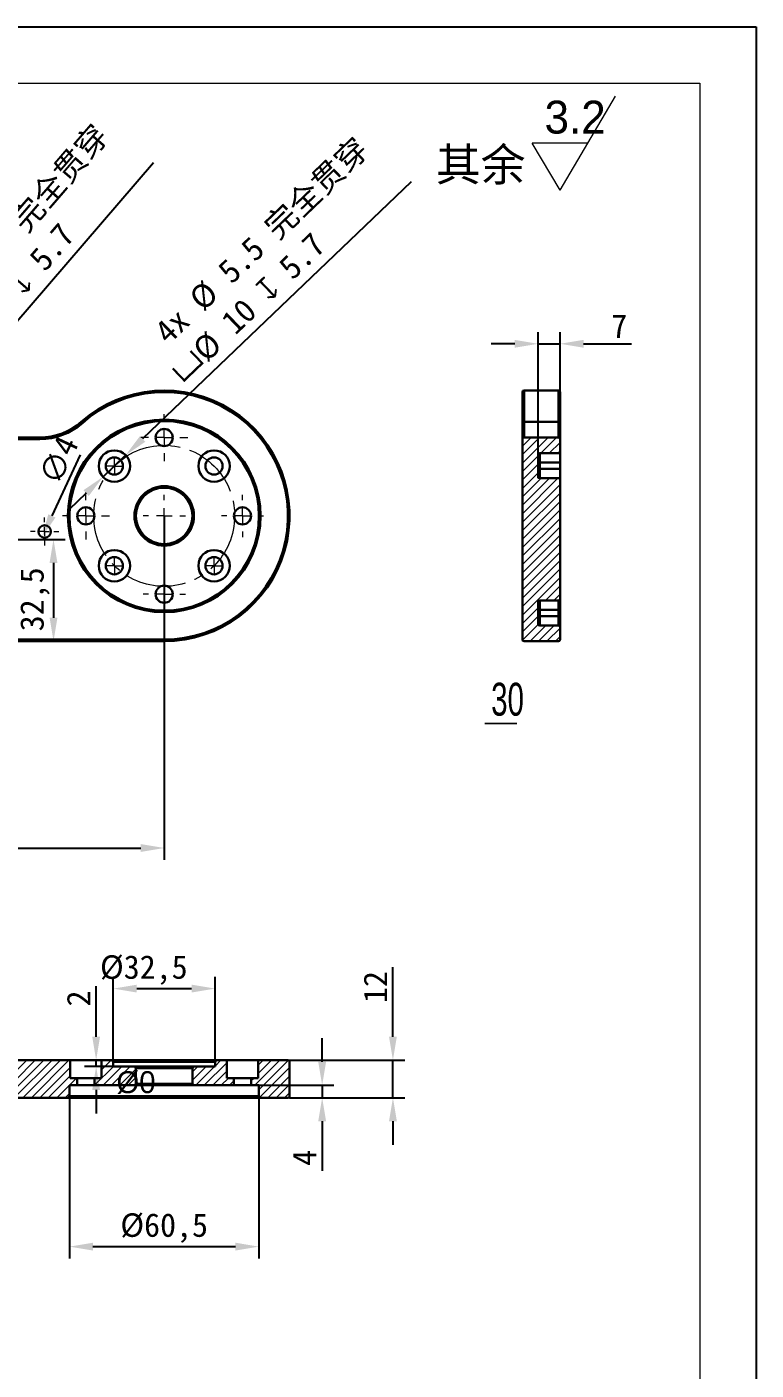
# Model space of a CAD drawing. Header units: millimetres. Extents: x 13 to 7248, y -1201 to 1478.
# Drawn here: x 5873.7 to 6106.5, y 482.3 to 911 of the extents above; entities that cross this region are included whole.
import ezdxf

# ---------------------------------------------------------------- set-up
doc = ezdxf.new("R2010")
doc.units = ezdxf.units.MM
doc.header["$LTSCALE"] = 5
doc.header["$PDSIZE"] = -1
doc.linetypes.add('CENTER2', pattern=[28.575, 19.05, -3.175, 3.175, -3.175])
doc.linetypes.add('SLD-实线', pattern=[0])
doc.layers.get('0').update_dxf_attribs({"lineweight": 30})
for name, color, linetype, lineweight in [('中心线层', 1, 'CENTER2', 13), ('剖面层', 2, 'Continuous', 15), ('粗实线', 7, 'SLD-实线', 15)]:
    doc.layers.add(name, color=color, linetype=linetype, lineweight=lineweight)
for name, color, linetype in [('图框', 7, 'SLD-实线'), ('文字层', 7, 'SLD-实线'), ('标注层', 96, 'SLD-实线')]:
    doc.layers.add(name, color=color, linetype=linetype)
doc.styles.add('SLDTEXTSTYLE0', font='')
doc.styles.add('SLDTEXTSTYLE3', font='', dxfattribs={"bigfont": 'bigfont'})
doc.styles.add('SLDTEXTSTYLE4', font='', dxfattribs={"width": 0.67})
doc.styles.get("Standard").update_dxf_attribs({"font": ''})
doc.styles.get('SLDTEXTSTYLE0').set_extended_font_data('汉仪长仿宋体')
doc.styles.get('SLDTEXTSTYLE3').set_extended_font_data('汉仪长仿宋体')
doc.styles.get('SLDTEXTSTYLE4').set_extended_font_data('汉仪长仿宋体')
doc.styles.get('Standard').set_extended_font_data('SimSun')
doc.dimstyles.new('SLDDIMSTYLE8', dxfattribs={"dimtxt": 7, "dimasz": 0, "dimexe": 0, "dimexo": 0.0625, "dimgap": 1.75, "dimtad": 0, "dimtih": 1, "dimtoh": 1, "dimdec": 0, "dimrnd": 1e-09, "dimzin": 0, "dimdsep": 46, "dimtxsty": 'SLDTEXTSTYLE3', "dimblk1": 'NONE', "dimblk2": 'NONE', "dimsah": 1, "dimcen": 0.09, "dimadec": 0, "dimazin": 0, "dimtfac": 1, "dimtdec": 0, "dimtofl": 0, "dimtmove": 0, "dimatfit": 3, "dimldrblk": 'NONE', "dimfxl": 0, "dimfrac": 2, "dimtolj": 1, "dimtzin": 0, "dimarcsym": 0})
doc.dimstyles.new('副本3-1', dxfattribs={"dimscale": 3, "dimtxt": 2.5, "dimasz": 2.5, "dimexe": 1.25, "dimexo": 0, "dimtad": 1, "dimtxsty": 'Standard', "dimcen": 2.5, "dimclrt": 256, "dimadec": 0, "dimazin": 0, "dimtfac": 1, "dimtmove": 0, "dimatfit": 3, "dimfxl": 0, "dimarcsym": 0})
pattern_1 = [(45, (5483.0774, 23.6117), (-1.3470384, 1.3470384), [])]

# ---------------------------------------------------------------- blocks, each defined once
blk = doc.blocks.new('SW_SFSYMBOL_0')
at = {"color": 0, "linetype": 'SLD-实线', "lineweight": 0}
for p, q in [((8.23, -25), (37.72, 25)), ((8.23, -25), (-6.52, 0)), ((22.98, 0), (-6.52, 0))]:
    blk.add_line(p, q, dxfattribs=at)
at = {"color": 0, "linetype": 'SLD-实线', "lineweight": 0, "insert": (0, 22.56), "char_height": 17.5, "attachment_point": 1, "style": 'SLDTEXTSTYLE3'}
blk.add_mtext('3.2', dxfattribs=at)
blk = doc.blocks.new('*D248')
at = {"layer": 'Defpoints', "color": 0}
for p in [(5661.52, 754.95), (5917.52, 754.95), (5917.52, 648.95)]:
    blk.add_point(p, dxfattribs=at)
at = {"layer": '标注层', "color": 0, "lineweight": -2}
for p, q in [((5661.52, 754.95), (5661.52, 645.2)), ((5917.52, 754.95), (5917.52, 645.2)), ((5669.02, 648.95), (5910.02, 648.95))]:
    blk.add_line(p, q, dxfattribs=at)
at = {"layer": '标注层', "color": 0}
for points in [[(5669.02, 650.2), (5669.02, 647.7), (5661.52, 648.95)], [(5910.02, 650.2), (5910.02, 647.7), (5917.52, 648.95)]]:
    blk.add_solid(points, dxfattribs=at)
at = {"layer": '标注层', "insert": (5792.97, 658.91), "char_height": 7.5, "attachment_point": 2}
blk.add_mtext('256%%P0.05', dxfattribs=at)
blk = doc.blocks.new('*D250')
at = {"layer": 'Defpoints', "color": 0}
for p in [(5905.22, 774.32), (5898, 767.4)]:
    blk.add_point(p, dxfattribs=at)
at = {"layer": '标注层', "color": 0, "lineweight": -2}
for p, q in [((5996.37, 861.57), (5910.64, 779.5)), ((5898, 767.4), (5905.22, 774.32)), ((5892.58, 762.21), (5887.16, 757.03))]:
    blk.add_line(p, q, dxfattribs=at)
at = {"layer": '标注层', "color": 0}
for points in [[(5909.78, 780.41), (5911.5, 778.6), (5905.22, 774.32)], [(5891.72, 763.12), (5893.45, 761.31), (5898, 767.4)]]:
    blk.add_solid(points, dxfattribs=at)
at = {"layer": '标注层', "insert": (5910.02, 811.21), "char_height": 7.5, "attachment_point": 1, "rotation": 43.7503}
blk.add_mtext(' 4x %%C 5.5 完全贯穿\\P{\\fGDT|b0|i0|c134|p2;v}%%C 10 {\\fGDT|b0|i0|c134|p2;x} 5.7', dxfattribs=at)
blk = doc.blocks.new('*D251')
at = {"layer": 'Defpoints', "color": 0}
for p in [(5835.29, 776.24), (5828.76, 768.66)]:
    blk.add_point(p, dxfattribs=at)
at = {"layer": '标注层', "color": 0, "lineweight": -2}
for p, q in [((5914.13, 867.66), (5840.18, 781.91)), ((5828.76, 768.66), (5835.29, 776.24)), ((5823.86, 762.98), (5818.96, 757.3))]:
    blk.add_line(p, q, dxfattribs=at)
at = {"layer": '标注层', "color": 0}
for points in [[(5839.24, 782.73), (5841.13, 781.1), (5835.29, 776.24)], [(5822.91, 763.8), (5824.8, 762.17), (5828.76, 768.66)]]:
    blk.add_solid(points, dxfattribs=at)
at = {"layer": '标注层', "insert": (5832.98, 809.29), "char_height": 7.5, "attachment_point": 1, "rotation": 49.2277}
blk.add_mtext(' 4x %%C 5.5 完全贯穿\\P{\\fGDT|b0|i0|c134|p2;v}%%C 10 {\\fGDT|b0|i0|c134|p2;x} 5.7', dxfattribs=at)
blk = doc.blocks.new('*D252')
at = {"layer": 'Defpoints', "color": 0}
for p in [(5857.52, 747.45), (5882.19, 714.95), (5917.52, 714.95)]:
    blk.add_point(p, dxfattribs=at)
at = {"layer": '标注层', "color": 0, "lineweight": -2}
for p, q in [((5857.52, 747.45), (5885.94, 747.45)), ((5882.19, 739.95), (5882.19, 722.45)), ((5917.52, 714.95), (5878.44, 714.95))]:
    blk.add_line(p, q, dxfattribs=at)
at = {"layer": '标注层', "color": 0}
for points in [[(5880.94, 739.95), (5883.44, 739.95), (5882.19, 747.45)], [(5880.94, 722.45), (5883.44, 722.45), (5882.19, 714.95)]]:
    blk.add_solid(points, dxfattribs=at)
at = {"layer": '标注层', "insert": (5871.56, 728.31), "char_height": 7.5, "attachment_point": 2, "rotation": 90}
blk.add_mtext('32,5', dxfattribs=at)
blk = doc.blocks.new('*D253')
at = {"layer": 'Defpoints', "color": 0}
for p in [(5880.19, 751.76), (5878.5, 748.14)]:
    blk.add_point(p, dxfattribs=at)
at = {"layer": '标注层', "color": 0, "lineweight": -2}
blk.add_line((5890.75, 774.4), (5881.67, 754.93), dxfattribs=at)
at = {"layer": '标注层', "color": 0}
blk.add_solid([(5880.54, 755.46), (5882.8, 754.41), (5878.5, 748.14)], dxfattribs=at)
at = {"layer": '标注层', "insert": (5877.14, 767.39), "char_height": 7.5, "attachment_point": 1, "rotation": 65.0015}
blk.add_mtext('∅4', dxfattribs=at)
blk = doc.blocks.new('SW_CENTERMARKSYMBOL_0')
at = {"color": 0, "linetype": 'SLD-实线', "lineweight": 0}
for p, q in [((0, 8.33), (0, 11.25)), ((-8.33, 0), (-11.25, 0)), ((0, 0), (-4.17, 0)), ((0, 0), (0, 4.17)), ((0, 0), (0, -4.17)), ((0, 0), (4.17, 0)), ((8.33, 0), (11.25, 0)), ((0, -8.33), (0, -11.25))]:
    blk.add_line(p, q, dxfattribs=at)
blk = doc.blocks.new('SW_CENTERMARKSYMBOL_2')
at = {"color": 0, "linetype": 'SLD-实线', "lineweight": 0}
for p, q in [((0, 8.33), (0, 11.25)), ((-8.33, 0), (-11.25, 0)), ((0, 0), (-4.17, 0)), ((0, 0), (0, 4.17)), ((0, 0), (0, -4.17)), ((0, 0), (4.17, 0)), ((8.33, 0), (11.25, 0)), ((0, -8.33), (0, -11.25))]:
    blk.add_line(p, q, dxfattribs=at)
blk = doc.blocks.new('SW_CENTERMARKSYMBOL_3')
at = {"color": 0, "linetype": 'SLD-实线', "lineweight": 0}
for p, q in [((0, 8.33), (0, 11.25)), ((-8.33, 0), (-11.25, 0)), ((0, 0), (-4.17, 0)), ((0, 0), (0, 4.17)), ((0, 0), (0, -4.17)), ((0, 0), (4.17, 0)), ((8.33, 0), (11.25, 0)), ((0, -8.33), (0, -11.25))]:
    blk.add_line(p, q, dxfattribs=at)
blk = doc.blocks.new('SW_CENTERMARKSYMBOL_4')
at = {"color": 0, "linetype": 'SLD-实线', "lineweight": 0}
for p, q in [((0, 8.33), (0, 12.5)), ((-8.33, 0), (-12.5, 0)), ((0, 0), (-4.17, 0)), ((0, 0), (0, 4.17)), ((0, 0), (0, -4.17)), ((0, 0), (4.17, 0)), ((8.33, 0), (12.5, 0)), ((0, -8.33), (0, -12.5))]:
    blk.add_line(p, q, dxfattribs=at)
blk = doc.blocks.new('SW_CENTERMARKSYMBOL_5')
at = {"color": 0, "linetype": 'SLD-实线', "lineweight": 0}
for p, q in [((0, 8.33), (0, 12.5)), ((-8.33, 0), (-12.5, 0)), ((0, 0), (-4.17, 0)), ((0, 0), (0, 4.17)), ((0, 0), (0, -4.17)), ((0, 0), (4.17, 0)), ((8.33, 0), (12.5, 0)), ((0, -8.33), (0, -12.5))]:
    blk.add_line(p, q, dxfattribs=at)
blk = doc.blocks.new('SW_CENTERMARKSYMBOL_11')
at = {"color": 0, "linetype": 'SLD-实线', "lineweight": 0}
for p, q in [((-2.5, 0), (-4.6, 0)), ((0, 0), (-2.5, 0)), ((0, 2.5), (0, 4.6)), ((0, 0), (0, 2.5)), ((0, 0), (0, -2.5)), ((0, 0), (2.5, 0)), ((2.5, 0), (4.6, 0)), ((0, -2.5), (0, -4.6))]:
    blk.add_line(p, q, dxfattribs=at)
blk = doc.blocks.new('SW_CENTERMARKSYMBOL_12')
at = {"color": 0, "linetype": 'SLD-实线', "lineweight": 0}
for p, q in [((-2.5, 0), (-4.6, 0)), ((0, 0), (-2.5, 0)), ((0, 2.5), (0, 4.6)), ((0, 0), (0, 2.5)), ((0, 0), (0, -2.5)), ((0, 0), (2.5, 0)), ((2.5, 0), (4.6, 0)), ((0, -2.5), (0, -4.6))]:
    blk.add_line(p, q, dxfattribs=at)
blk = doc.blocks.new('SW_CENTERMARKSYMBOL_13')
at = {"color": 0, "linetype": 'SLD-实线', "lineweight": 0}
for p, q in [((-2.5, 0), (-4.6, 0)), ((0, 0), (-2.5, 0)), ((0, 2.5), (0, 4.6)), ((0, 0), (0, 2.5)), ((0, 0), (0, -2.5)), ((0, 0), (2.5, 0)), ((2.5, 0), (4.6, 0)), ((0, -2.5), (0, -4.6))]:
    blk.add_line(p, q, dxfattribs=at)
blk = doc.blocks.new('SW_CENTERMARKSYMBOL_18')
at = {"color": 0, "linetype": 'SLD-实线', "lineweight": 0}
for p, q in [((0, 5), (0, 7.5)), ((-5, 0), (-7.5, 0)), ((0, 0), (-2.5, 0)), ((0, 0), (0, 2.5)), ((0, 0), (0, -2.5)), ((0, 0), (2.5, 0)), ((5, 0), (7.5, 0)), ((0, -5), (0, -7.5))]:
    blk.add_line(p, q, dxfattribs=at)
blk = doc.blocks.new('*D254')
at = {"layer": 'Defpoints', "color": 0}
for p in [(5939.77, 573.23), (5957.52, 569.23), (5967.95, 569.23)]:
    blk.add_point(p, dxfattribs=at)
at = {"layer": '标注层', "color": 0, "lineweight": -2}
for p, q in [((5967.95, 580.73), (5967.95, 588.23)), ((5939.77, 573.23), (5971.7, 573.23)), ((5967.95, 573.23), (5967.95, 569.23)), ((5957.52, 569.23), (5971.7, 569.23)), ((5967.95, 561.73), (5967.95, 545.87))]:
    blk.add_line(p, q, dxfattribs=at)
at = {"layer": '标注层', "color": 0}
for points in [[(5966.7, 580.73), (5969.2, 580.73), (5967.95, 573.23)], [(5966.7, 561.73), (5969.2, 561.73), (5967.95, 569.23)]]:
    blk.add_solid(points, dxfattribs=at)
at = {"layer": '标注层', "insert": (5958.58, 550.05), "char_height": 7.5, "attachment_point": 2, "rotation": 90}
blk.add_mtext('4', dxfattribs=at)
blk = doc.blocks.new('*D255')
at = {"layer": 'Defpoints', "color": 0}
for p in [(5895.8, 579.23), (5927.02, 579.23), (5934.27, 581.23)]:
    blk.add_point(p, dxfattribs=at)
at = {"layer": '标注层', "color": 0, "lineweight": -2}
for p, q in [((5895.8, 588.73), (5895.8, 604.88)), ((5934.27, 581.23), (5892.05, 581.23)), ((5927.02, 579.23), (5892.05, 579.23)), ((5895.8, 579.23), (5895.8, 581.23)), ((5895.8, 571.73), (5895.8, 564.23))]:
    blk.add_line(p, q, dxfattribs=at)
at = {"layer": '标注层', "color": 0}
for points in [[(5894.55, 588.73), (5897.05, 588.73), (5895.8, 581.23)], [(5894.55, 571.73), (5897.05, 571.73), (5895.8, 579.23)]]:
    blk.add_solid(points, dxfattribs=at)
at = {"layer": '标注层', "insert": (5886.43, 600.93), "char_height": 7.5, "attachment_point": 2, "rotation": 90}
blk.add_mtext('2', dxfattribs=at)
blk = doc.blocks.new('*D256')
at = {"layer": 'Defpoints', "color": 0}
for p in [(5957.02, 581.23), (5957.52, 569.23), (5990.54, 569.23)]:
    blk.add_point(p, dxfattribs=at)
at = {"layer": '标注层', "color": 0, "lineweight": -2}
for p, q in [((5990.54, 588.73), (5990.54, 610.87)), ((5957.02, 581.23), (5994.29, 581.23)), ((5990.54, 569.23), (5990.54, 581.23)), ((5957.52, 569.23), (5994.29, 569.23)), ((5990.54, 561.73), (5990.54, 554.23))]:
    blk.add_line(p, q, dxfattribs=at)
at = {"layer": '标注层', "color": 0}
for points in [[(5989.29, 588.73), (5991.79, 588.73), (5990.54, 581.23)], [(5989.29, 561.73), (5991.79, 561.73), (5990.54, 569.23)]]:
    blk.add_solid(points, dxfattribs=at)
at = {"layer": '标注层', "insert": (5981.17, 604.58), "char_height": 7.5, "attachment_point": 2, "rotation": 90}
blk.add_mtext('12', dxfattribs=at)
blk = doc.blocks.new('*D257')
at = {"layer": 'Defpoints', "color": 0}
for p in [(5887.27, 569.73), (5947.77, 569.73), (5947.77, 521.73)]:
    blk.add_point(p, dxfattribs=at)
at = {"layer": '标注层', "color": 0, "lineweight": -2}
for p, q in [((5887.27, 569.73), (5887.27, 517.98)), ((5947.77, 569.73), (5947.77, 517.98)), ((5894.77, 521.73), (5940.27, 521.73))]:
    blk.add_line(p, q, dxfattribs=at)
at = {"layer": '标注层', "color": 0}
for points in [[(5894.77, 522.98), (5894.77, 520.48), (5887.27, 521.73)], [(5940.27, 522.98), (5940.27, 520.48), (5947.77, 521.73)]]:
    blk.add_solid(points, dxfattribs=at)
at = {"layer": '标注层', "insert": (5917.52, 532.36), "char_height": 7.5, "attachment_point": 2}
blk.add_mtext('%%c60,5', dxfattribs=at)
blk = doc.blocks.new('*D258')
at = {"layer": 'Defpoints', "color": 0}
for p in [(5901.94, 573.23), (5908.52, 573.23), (5908.52, 573.23)]:
    blk.add_point(p, dxfattribs=at)
at = {"layer": '标注层', "color": 0, "lineweight": -2}
blk.add_line((5908.46, 573.23), (5901.94, 573.23), dxfattribs=at)
blk.add_line((5908.46, 573.23), (5901.94, 573.23), dxfattribs=at)
at = {"layer": '标注层', "color": 0, "insert": (5908.52, 577.72), "char_height": 7, "attachment_point": 2, "style": 'SLDTEXTSTYLE3'}
blk.add_mtext('\\A1;%%c0', dxfattribs=at)
blk = doc.blocks.new('_NONE')
blk = doc.blocks.new('*D259')
at = {"layer": 'Defpoints', "color": 0}
for p in [(5933.77, 604.08), (5901.27, 580.73), (5933.77, 580.73)]:
    blk.add_point(p, dxfattribs=at)
at = {"layer": '标注层', "color": 0, "lineweight": -2}
for p, q in [((5901.27, 580.73), (5901.27, 607.83)), ((5933.77, 580.73), (5933.77, 607.83)), ((5908.77, 604.08), (5926.27, 604.08))]:
    blk.add_line(p, q, dxfattribs=at)
at = {"layer": '标注层', "color": 0}
for points in [[(5908.77, 605.33), (5908.77, 602.83), (5901.27, 604.08)], [(5926.27, 605.33), (5926.27, 602.83), (5933.77, 604.08)]]:
    blk.add_solid(points, dxfattribs=at)
at = {"layer": '标注层', "insert": (5911.02, 614.71), "char_height": 7.5, "attachment_point": 2}
blk.add_mtext('%%c32,5', dxfattribs=at)
blk = doc.blocks.new('*D283')
at = {"layer": 'Defpoints', "color": 0}
for p in [(6043.9, 809.87), (6036.9, 766.95), (6043.9, 766.95)]:
    blk.add_point(p, dxfattribs=at)
at = {"layer": '标注层', "color": 0, "lineweight": -2}
for p, q in [((6036.9, 766.95), (6036.9, 813.62)), ((6043.9, 766.95), (6043.9, 813.62)), ((6029.4, 809.87), (6021.9, 809.87)), ((6036.9, 809.87), (6043.9, 809.87)), ((6051.4, 809.87), (6066.72, 809.87))]:
    blk.add_line(p, q, dxfattribs=at)
at = {"layer": '标注层', "color": 0}
for points in [[(6029.4, 811.12), (6029.4, 808.62), (6036.9, 809.87)], [(6051.4, 811.12), (6051.4, 808.62), (6043.9, 809.87)]]:
    blk.add_solid(points, dxfattribs=at)
at = {"layer": '标注层', "insert": (6062.81, 819.25), "char_height": 7.5, "attachment_point": 2}
blk.add_mtext('7', dxfattribs=at)
blk = doc.blocks.new('SW_NOTE_4')
at = {"color": 0, "linetype": 'SLD-实线', "lineweight": 15}
for p, q in [((-16.98, 0), (0, 0)), ((0, 0), (-16.98, 0)), ((-16.98, 0), (0, 0)), ((0, 0), (-16.98, 0)), ((-16.98, 0), (0, 0)), ((0, 0), (-16.98, 0))]:
    blk.add_line(p, q, dxfattribs=at)
at = {"color": 0, "linetype": 'SLD-实线', "lineweight": 15, "insert": (-13.62, 21.76), "char_height": 17.5, "attachment_point": 1, "style": 'SLDTEXTSTYLE4'}
blk.add_mtext('30', dxfattribs=at)

msp = doc.modelspace()

# ---------------------------------------------------------------- hatches: boundary and pattern name
at = {"layer": '剖面层'}
h = msp.add_hatch(dxfattribs=at)
h.set_pattern_fill('ANSI31', color=256, scale=0.6, style=0)
h.set_pattern_definition(pattern_1)
edge = h.paths.add_edge_path(flags=0)
edge.add_arc((6043.4012, 779.4485), 0.5, 0, 90)
edge.add_line((6043.4012, 779.9485), (6032.4012, 779.9485))
edge.add_arc((6032.4012, 779.4485), 0.5, 90, 180)
edge.add_line((6031.9012, 779.4485), (6031.9012, 715.4485))
edge.add_arc((6032.4012, 715.4485), 0.5, 180, 270)
edge.add_line((6032.4012, 714.9485), (6043.4012, 714.9485))
edge.add_arc((6043.4012, 715.4485), 0.5, 270, 360)
edge.add_line((6043.9012, 715.4485), (6043.9012, 719.4485))
edge.add_arc((6043.4012, 719.4485), 0.5, 0, 90)
edge.add_line((6043.4012, 719.9485), (6037.4012, 719.9485))
edge.add_arc((6037.4012, 720.4485), 0.5, 180, 270, ccw=False)
edge.add_line((6036.9012, 720.4485), (6036.9012, 727.4485))
edge.add_arc((6037.4012, 727.4485), 0.5, 90, 180, ccw=False)
edge.add_line((6037.4012, 727.9485), (6043.4012, 727.9485))
edge.add_arc((6043.4012, 728.4485), 0.5, 270, 360)
edge.add_line((6043.9012, 728.4485), (6043.9012, 766.9485))
edge.add_line((6043.9012, 766.9485), (6037.4012, 766.9485))
edge.add_arc((6037.4012, 767.4485), 0.5, 180, 270, ccw=False)
edge.add_line((6036.9012, 767.4485), (6036.9012, 774.4485))
edge.add_arc((6037.4012, 774.4485), 0.5, 90, 180, ccw=False)
edge.add_line((6037.4012, 774.9485), (6043.9012, 774.9485))
edge.add_line((6043.9012, 774.9485), (6043.9012, 779.4485))
h = msp.add_hatch(dxfattribs=at)
h.set_pattern_fill('ANSI31', color=256, scale=0.6, style=0)
h.set_pattern_definition(pattern_1)
edge = h.paths.add_edge_path(flags=0)
edge.add_line((5887.5205, 575.5278), (5887.5205, 581.2278))
edge.add_line((5887.5205, 581.2278), (5870.5109, 581.2278))
edge.add_spline(control_points=[(5870.5109, 581.2278), (5870.4711, 581.2278), (5870.4313, 581.2242), (5870.3922, 581.2172), (5870.319, 581.2039), (5870.2468, 581.1777), (5870.1828, 581.1399), (5870.1216, 581.1037), (5870.0657, 581.0553), (5870.023, 580.9984), (5869.9861, 580.9492), (5869.9578, 580.8918), (5869.943, 580.832), (5869.9345, 580.7981), (5869.9301, 580.7628), (5869.9301, 580.7278)], knot_values=[0.00076729, 0.00076729, 0.00076729, 0.00076729, 0.00088619, 0.00088619, 0.00088619, 0.00111011, 0.00111011, 0.00111011, 0.00132452, 0.00132452, 0.00132452, 0.00150983, 0.00150983, 0.00150983, 0.00161457, 0.00161457, 0.00161457, 0.00161457], weights=[1, 1, 1, 1, 1, 1, 1, 1, 1, 1, 1, 1, 1, 1, 1, 1], degree=3, periodic=0)
edge.add_line((5869.9301, 580.7278), (5869.9301, 569.7278))
edge.add_spline(control_points=[(5869.9301, 569.7278), (5869.9301, 569.7238), (5869.9302, 569.7199), (5869.9303, 569.7159), (5869.9317, 569.6673), (5869.9416, 569.6183), (5869.9589, 569.5729), (5869.9762, 569.5274), (5870.0013, 569.4842), (5870.0316, 569.4461), (5870.0647, 569.4045), (5870.1047, 569.3678), (5870.1484, 569.3377), (5870.1982, 569.3034), (5870.2538, 569.2767), (5870.3113, 569.2585), (5870.3755, 569.2382), (5870.4436, 569.2278), (5870.5109, 569.2278)], knot_values=[0.00176164, 0.00176164, 0.00176164, 0.00176164, 0.00177336, 0.00177336, 0.00177336, 0.00191892, 0.00191892, 0.00191892, 0.00206461, 0.00206461, 0.00206461, 0.00222343, 0.00222343, 0.00222343, 0.0024041, 0.0024041, 0.0024041, 0.00260581, 0.00260581, 0.00260581, 0.00260581], weights=[1, 1, 1, 1, 1, 1, 1, 1, 1, 1, 1, 1, 1, 1, 1, 1, 1, 1, 1], degree=3, periodic=0)
edge.add_line((5870.5109, 569.2278), (5886.7705, 569.2278))
edge.add_line((5886.7705, 569.2278), (5887.2705, 569.7278))
edge.add_line((5887.2705, 569.7278), (5887.2705, 573.2278))
edge.add_line((5887.2705, 573.2278), (5889.7705, 573.2278))
edge.add_line((5889.7705, 573.2278), (5889.7705, 575.5278))
edge.add_line((5889.7705, 575.5278), (5887.5205, 575.5278))
h = msp.add_hatch(dxfattribs=at)
h.set_pattern_fill('ANSI31', color=256, scale=0.6, style=0)
h.set_pattern_definition(pattern_1)
h.paths.add_polyline_path([(5908.5205, 578.7278), (5908.0205, 579.2278), (5901.2705, 579.2278), (5901.2705, 580.7278), (5900.7705, 581.2278), (5897.5205, 581.2278), (5897.5205, 575.5278), (5895.2705, 575.5278), (5895.2705, 573.2278), (5908.0205, 573.2278), (5908.5205, 573.7278)], flags=0)
h = msp.add_hatch(dxfattribs=at)
h.set_pattern_fill('ANSI31', color=256, scale=0.6, style=0)
h.set_pattern_definition(pattern_1)
h.paths.add_polyline_path([(5926.5205, 573.7278), (5927.0205, 573.2278), (5939.7705, 573.2278), (5939.7705, 575.5278), (5937.5205, 575.5278), (5937.5205, 581.2278), (5934.2705, 581.2278), (5933.7705, 580.7278), (5933.7705, 579.2278), (5927.0205, 579.2278), (5926.5205, 578.7278)], flags=0)
h = msp.add_hatch(dxfattribs=at)
h.set_pattern_fill('ANSI31', color=256, scale=0.6, style=0)
h.set_pattern_definition(pattern_1)
edge = h.paths.add_edge_path(flags=0)
edge.add_line((5945.2705, 575.5278), (5945.2705, 573.2278))
edge.add_line((5945.2705, 573.2278), (5947.7705, 573.2278))
edge.add_line((5947.7705, 573.2278), (5947.7705, 569.7278))
edge.add_line((5947.7705, 569.7278), (5948.2705, 569.2278))
edge.add_line((5948.2705, 569.2278), (5957.0205, 569.2278))
edge.add_arc((5957.0205, 569.7278), 0.5, 270, 360)
edge.add_line((5957.5205, 569.7278), (5957.5205, 580.7278))
edge.add_arc((5957.0205, 580.7278), 0.5, 0, 90)
edge.add_line((5957.0205, 581.2278), (5947.5205, 581.2278))
edge.add_line((5947.5205, 581.2278), (5947.5205, 575.5278))
edge.add_line((5947.5205, 575.5278), (5945.2705, 575.5278))

# ---------------------------------------------------------------- linework, layer by layer
for p, q in [((6031.9012, 784.5735), (6031.9012, 794.4485)), ((6043.4012, 794.9485), (6032.4012, 794.9485)), ((6032.4012, 794.9485), (6032.4012, 784.9485)), ((6043.4012, 784.9485), (6043.4012, 794.9485)), ((6043.9012, 794.4485), (6043.9012, 784.5735)), ((6031.9012, 779.4485), (6031.9012, 784.5735)), ((6032.4012, 784.9485), (6032.4012, 779.9485)), ((6032.4012, 784.9485), (6043.4012, 784.9485)), ((6043.4012, 779.9485), (6043.4012, 784.9485)), ((6043.9012, 784.5735), (6043.9012, 779.4485)), ((5701.2067, 779.9485), (5877.8342, 779.9485)), ((5877.8342, 779.4485), (5701.2067, 779.4485)), ((5877.8342, 779.4485), (5877.8342, 779.9485)), ((6031.9012, 715.4485), (6031.9012, 779.4485)), ((6043.4012, 779.9485), (6032.4012, 779.9485)), ((6043.9012, 774.9485), (6043.9012, 779.4485)), ((6036.9012, 774.4485), (6036.9012, 767.4485)), ((6036.9012, 771.9485), (6037.4012, 771.9485)), ((6037.4012, 774.9485), (6043.9012, 774.9485)), ((6037.4012, 774.9485), (6037.4012, 771.9485)), ((6043.9012, 771.9485), (6037.4012, 771.9485)), ((6037.4012, 771.9485), (6037.4012, 769.9485)), ((6043.9012, 774.9485), (6043.9012, 771.9485)), ((6043.9012, 769.9485), (6043.9012, 771.9485)), ((6036.9012, 769.9485), (6037.4012, 769.9485)), ((6037.4012, 769.9485), (6037.4012, 766.9485)), ((6037.4012, 769.9485), (6043.9012, 769.9485)), ((6043.9012, 769.9485), (6043.9012, 766.9485)), ((6043.9012, 766.9485), (6037.4012, 766.9485)), ((6043.9012, 728.4485), (6043.9012, 766.9485)), ((6036.9012, 720.4485), (6036.9012, 727.4485)), ((6036.9012, 724.9485), (6037.4012, 724.9485)), ((6037.4012, 727.9485), (6043.4012, 727.9485)), ((6037.4012, 727.9485), (6037.4012, 724.9485)), ((6043.4012, 724.9485), (6037.4012, 724.9485)), ((6037.4012, 724.9485), (6037.4012, 722.9485)), ((6043.4012, 724.9485), (6043.4012, 727.9485)), ((6043.4012, 724.9485), (6043.9012, 724.9485)), ((6043.4012, 722.9485), (6043.4012, 724.9485)), ((6043.9012, 728.4485), (6043.9012, 724.9485)), ((6043.9012, 724.9485), (6043.9012, 722.9485)), ((6036.9012, 722.9485), (6037.4012, 722.9485)), ((6037.4012, 722.9485), (6037.4012, 719.9485)), ((6037.4012, 722.9485), (6043.4012, 722.9485)), ((6043.4012, 719.9485), (6043.4012, 722.9485)), ((6043.4012, 722.9485), (6043.9012, 722.9485)), ((6043.9012, 722.9485), (6043.9012, 719.4485)), ((6043.4012, 719.9485), (6037.4012, 719.9485)), ((6043.9012, 715.4485), (6043.9012, 719.4485)), ((5661.5205, 715.4485), (5917.5205, 715.4485)), ((5917.5205, 714.9485), (5661.5205, 714.9485)), ((5917.5205, 714.9485), (5917.5205, 715.4485)), ((6032.4012, 714.9485), (6043.4012, 714.9485)), ((5870.5109, 581.2278), (5887.5205, 581.2278)), ((5887.5205, 581.2278), (5887.5205, 575.5278)), ((5897.5205, 581.2278), (5887.5205, 581.2278)), ((5897.5205, 575.5278), (5897.5205, 581.2278)), ((5897.5205, 581.2278), (5900.7705, 581.2278)), ((5901.2705, 580.7278), (5900.7705, 581.2278)), ((5900.7705, 581.2278), (5934.2705, 581.2278)), ((5901.2705, 580.7278), (5901.2705, 579.2278)), ((5933.7705, 580.7278), (5901.2705, 580.7278)), ((5908.0205, 579.2278), (5901.2705, 579.2278)), ((5908.5205, 578.7278), (5908.0205, 579.2278)), ((5908.0205, 579.2278), (5927.0205, 579.2278)), ((5927.0205, 579.2278), (5926.5205, 578.7278)), ((5933.7705, 579.2278), (5927.0205, 579.2278)), ((5934.2705, 581.2278), (5933.7705, 580.7278)), ((5933.7705, 579.2278), (5933.7705, 580.7278)), ((5934.2705, 581.2278), (5937.5205, 581.2278)), ((5937.5205, 581.2278), (5937.5205, 575.5278)), ((5947.5205, 581.2278), (5937.5205, 581.2278)), ((5947.5205, 575.5278), (5947.5205, 581.2278)), ((5947.5205, 581.2278), (5957.0205, 581.2278)), ((5957.5205, 580.7278), (5957.5205, 569.7278)), ((5887.5205, 575.5278), (5889.7705, 575.5278)), ((5889.7705, 575.5278), (5889.7705, 573.2278)), ((5895.2705, 575.5278), (5889.7705, 575.5278)), ((5895.2705, 573.2278), (5895.2705, 575.5278)), ((5895.2705, 575.5278), (5897.5205, 575.5278)), ((5908.5205, 578.7278), (5908.5205, 573.7278)), ((5926.5205, 578.7278), (5908.5205, 578.7278)), ((5926.5205, 573.7278), (5926.5205, 578.7278)), ((5937.5205, 575.5278), (5939.7705, 575.5278)), ((5939.7705, 575.5278), (5939.7705, 573.2278)), ((5945.2705, 575.5278), (5939.7705, 575.5278)), ((5945.2705, 575.5278), (5947.5205, 575.5278)), ((5945.2705, 573.2278), (5945.2705, 575.5278)), ((5887.2705, 573.2278), (5887.2705, 569.7278)), ((5887.2705, 573.2278), (5889.7705, 573.2278)), ((5889.7705, 573.2278), (5895.2705, 573.2278)), ((5895.2705, 573.2278), (5908.0205, 573.2278)), ((5908.0205, 573.2278), (5908.5205, 573.7278)), ((5927.0205, 573.2278), (5908.0205, 573.2278)), ((5908.5205, 573.7278), (5926.5205, 573.7278)), ((5926.5205, 573.7278), (5927.0205, 573.2278)), ((5927.0205, 573.2278), (5939.7705, 573.2278)), ((5939.7705, 573.2278), (5945.2705, 573.2278)), ((5945.2705, 573.2278), (5947.7705, 573.2278)), ((5947.7705, 569.7278), (5947.7705, 573.2278)), ((5870.5109, 569.2278), (5886.7705, 569.2278)), ((5886.7705, 569.2278), (5887.2705, 569.7278)), ((5948.2705, 569.2278), (5886.7705, 569.2278)), ((5887.2705, 569.7278), (5947.7705, 569.7278)), ((5947.7705, 569.7278), (5948.2705, 569.2278)), ((5948.2705, 569.2278), (5957.0205, 569.2278))]:
    msp.add_line(p, q)
at = {"flags": 128}
msp.add_lwpolyline([(5891.063, 784.9485), (5891.0693, 784.9413), (5891.0881, 784.92), (5891.1187, 784.8853), (5891.1598, 784.8387), (5891.2099, 784.7818), (5891.2671, 784.717), (5891.3292, 784.6467), (5891.3937, 784.5735)], dxfattribs=at)
for centre, radius in [((5917.5205, 754.9485), 30.75), ((5917.5205, 754.9485), 30.25), ((5917.5205, 779.9485), 2.75), ((5901.6106, 770.8584), 5), ((5901.6106, 770.8584), 2.75), ((5933.4304, 770.8584), 5), ((5933.4304, 770.8584), 2.75), ((5917.5205, 754.9485), 9.5), ((5917.5205, 754.9485), 9), ((5892.5205, 754.9485), 2.75), ((5942.5205, 754.9485), 2.75), ((5879.3465, 749.9485), 2), ((5901.6106, 739.0386), 5), ((5901.6106, 739.0386), 2.75), ((5933.4304, 739.0386), 5), ((5933.4304, 739.0386), 2.75), ((5917.5205, 729.9485), 2.75)]:
    msp.add_circle(centre, radius)
for centre, radius, start, end in [((5917.5205, 754.9485), 40, 270, 131.409622), ((5917.5205, 754.9485), 39.5, 270, 131.409622), ((6032.4012, 794.4485), 0.5, 90, 180), ((6043.4012, 794.4485), 0.5, 0, 90), ((5877.8342, 799.9485), 20, 270, 311.409622), ((5877.8342, 799.9485), 20.5, 270, 311.409622), ((6032.3465, 784.5006), 0.4512, 83.039037, 170.700758), ((6043.4559, 784.5006), 0.4512, 9.299242, 96.960963), ((6032.4012, 779.4485), 0.5, 90, 180), ((6043.4012, 779.4485), 0.5, 0, 90), ((6037.4012, 774.4485), 0.5, 90, 180), ((6037.4012, 767.4485), 0.5, 180, 270), ((6037.4012, 727.4485), 0.5, 90, 180), ((6043.4012, 728.4485), 0.5, 270, 0), ((6037.4012, 720.4485), 0.5, 180, 270), ((6043.4012, 719.4485), 0.5, 0, 90), ((6032.4012, 715.4485), 0.5, 180, 270), ((6043.4012, 715.4485), 0.5, 270, 0), ((5957.0205, 580.7278), 0.5, 0, 90), ((5957.0205, 569.7278), 0.5, 270, 0)]:
    msp.add_arc(centre, radius, start, end)
at = {"layer": '中心线层', "ltscale": 0.2}
msp.add_circle((5917.5205, 754.9485), 22.5, dxfattribs=at)
at = {"layer": '图框'}
for p, q in [((5490.5774, 911.0117), (6106.4774, 911.0117)), ((6106.4774, 911.0117), (6106.4774, 28.1117))]:
    msp.add_line(p, q, dxfattribs=at)
at = {"layer": '粗实线'}
for p, q in [((5527.4774, 893.0117), (6088.4774, 893.0117)), ((6088.4774, 893.0117), (6088.4774, 47.0117))]:
    msp.add_line(p, q, dxfattribs=at)

# ---------------------------------------------------------------- block references
at = {"xscale": 0.599999999999909, "yscale": 0.6000000000000014, "zscale": 0.6}
msp.add_blockref('SW_NOTE_4', (6030.07, 688.6318), dxfattribs=at)
at = {"layer": '中心线层', "xscale": 0.599999999999909, "yscale": 0.6000000000000014, "zscale": 0.6}
for name, p in [('SW_CENTERMARKSYMBOL_4', (5917.5205, 779.9485)), ('SW_CENTERMARKSYMBOL_12', (5901.6106, 770.8584)), ('SW_CENTERMARKSYMBOL_5', (5892.5205, 754.9485)), ('SW_CENTERMARKSYMBOL_0', (5917.5205, 754.9485)), ('SW_CENTERMARKSYMBOL_3', (5942.5205, 754.9485)), ('SW_CENTERMARKSYMBOL_18', (5879.3465, 749.9485)), ('SW_CENTERMARKSYMBOL_13', (5901.6106, 739.0386)), ('SW_CENTERMARKSYMBOL_11', (5933.4304, 739.0386)), ('SW_CENTERMARKSYMBOL_2', (5917.5205, 729.9485))]:
    msp.add_blockref(name, p, dxfattribs=at)
at = {"layer": '文字层', "xscale": 0.599999999999909, "yscale": 0.6000000000000014, "zscale": 0.6}
msp.add_blockref('SW_SFSYMBOL_0', (6038.9319, 873.9215), dxfattribs=at)

# ---------------------------------------------------------------- texts
at = {"layer": '文字层', "insert": (6004.2208, 872.3181), "char_height": 10.5, "attachment_point": 1, "style": 'SLDTEXTSTYLE0'}
msp.add_mtext('其余', dxfattribs=at)

# ---------------------------------------------------------------- dimensions: what is measured, and where the dimension line sits
at = {"layer": '标注层'}
for p1, p2, picture, middle in [((5828.7552, 768.6619), (5835.2857, 776.2351), '*D251', (5881.7773, 830.1487)), ((5897.9988, 767.4008), (5905.2224, 774.316), '*D250', (5960.5867, 827.3163))]:
    dim = msp.add_diameter_dim_2p(p1=p1, p2=p2, text=' 4x %%C 5.5 完全贯穿\\P{\\fGDT|b0|i0|c134|p2;v}%%C 10 {\\fGDT|b0|i0|c134|p2;x} 5.7', dimstyle='副本3-1', dxfattribs=at)
    dim.commit()
    dim.dimension.update_dxf_attribs({"geometry": picture, "text_midpoint": middle, "dimtype": 163})
for base, p1, p2, angle, picture, middle in [((6043.9012, 809.8747), (6036.9012, 766.9485), (6043.9012, 766.9485), 0, '*D283', (6062.8083, 809.8747)), ((5882.1915, 714.9485), (5857.5205, 747.4485), (5917.5205, 714.9485), 90, '*D252', (5882.1915, 728.3063)), ((5990.5403, 569.2278), (5957.0205, 581.2278), (5957.5205, 569.2278), 90, '*D256', (5990.5403, 604.5761)), ((5895.8045, 579.2278), (5934.2705, 581.2278), (5927.0205, 579.2278), 90, '*D255', (5895.8045, 600.9328)), ((5967.9512, 569.2278), (5939.7705, 573.2278), (5957.5205, 569.2278), 90, '*D254', (5967.9512, 550.0483))]:
    dim = msp.add_linear_dim(base=base, p1=p1, p2=p2, angle=angle, dimstyle='副本3-1', dxfattribs=at)
    dim.commit()
    dim.dimension.update_dxf_attribs({"geometry": picture, "text_midpoint": middle, "dimtype": 160})
dim = msp.add_diameter_dim_2p(p1=(5880.1917, 751.7611), p2=(5878.5013, 748.1359), dimstyle='副本3-1', dxfattribs=at)
dim.commit()
dim.dimension.update_dxf_attribs({"geometry": '*D253', "text_midpoint": (5887.7937, 768.0647), "dimtype": 163})
for base, p1, p2, angle, text, dimstyle, picture, middle in [((5917.5205, 648.9485), (5661.5205, 754.9485), (5917.5205, 754.9485), 0, '<>%%P0.05', '副本3-1', '*D248', (5792.9733, 648.9485)), ((5901.9439012162, 573.227806701), (5908.5204746428, 573.227806701), (5908.5204746428, 573.227806701), 90, '%%c<>', 'SLDDIMSTYLE8', '*D258', (5908.5204746428, 573.227806701))]:
    dim = msp.add_linear_dim(base=base, p1=p1, p2=p2, angle=angle, text=text, dimstyle=dimstyle, dxfattribs=at)
    dim.commit()
    dim.dimension.update_dxf_attribs({"geometry": picture, "text_midpoint": middle, "dimtype": 160})
for base, p1, p2, picture, middle in [((5933.7705, 604.0761), (5901.2705, 580.7278), (5933.7705, 580.7278), '*D259', (5911.0205, 604.0761)), ((5947.7705, 521.7278), (5887.2705, 569.7278), (5947.7705, 569.7278), '*D257', (5917.5205, 521.7278))]:
    dim = msp.add_linear_dim(base=base, p1=p1, p2=p2, text='%%c<>', dimstyle='副本3-1', dxfattribs=at)
    dim.commit()
    dim.dimension.update_dxf_attribs({"geometry": picture, "text_midpoint": middle, "dimtype": 160})

doc.saveas('drawing.dxf')
